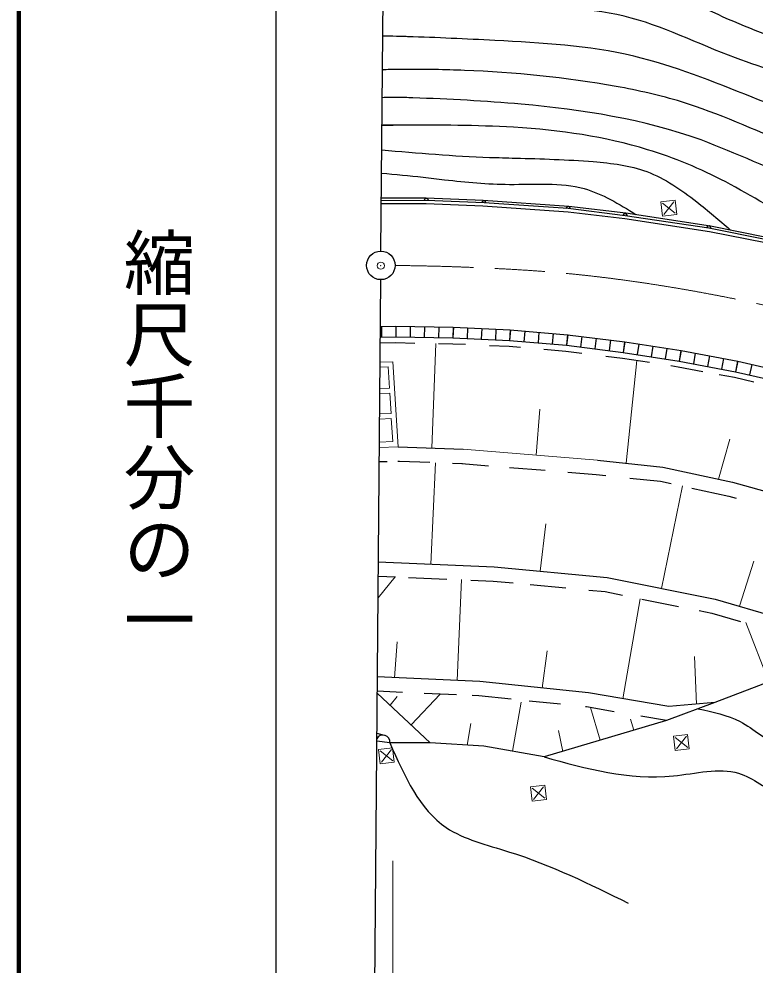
# Model space of a CAD drawing. Units: millimetres, scale not verified. Extents: x -55444348 to -54804348, y -162373295 to -162013295.
# Drawn here: x -55444348 to -55392786, y -162153974 to -162087722 of the extents above; entities that cross this region are included whole.
import ezdxf
from ezdxf.enums import TextEntityAlignment as Align

# ---------------------------------------------------------------- set-up
doc = ezdxf.new("R2010")
doc.units = ezdxf.units.MM
doc.header["$LTSCALE"] = 1000
doc.header["$PDMODE"] = 32
doc.header["$PDSIZE"] = 500
doc.linetypes.add('CHAIN', pattern=[18.5, 12, -1.5, 3.5, -1.5])
for name, color, linetype, lineweight in [('M-BGD', 7, 'Continuous', 25), ('M-BMK', 2, 'CHAIN', 13), ('M-BMK-ROW', 30, 'Continuous', 13), ('M-BMK-SRVR', 3, 'Continuous', 25), ('M-OTRS', 7, 'Continuous', 13), ('M-STR-STR3', 7, 'Continuous', 25), ('M-TTL', 2, 'Continuous', 140), ('M-TTL-BAND', 7, 'Continuous', 25)]:
    doc.layers.add(name, color=color, linetype=linetype, lineweight=lineweight)
doc.styles.add('@ＭＳ ゴシック', font='')
doc.styles.get('@ＭＳ ゴシック').set_extended_font_data('@MS Gothic')

msp = doc.modelspace()

# ---------------------------------------------------------------- linework, layer by layer
at = {"layer": 'M-BGD'}
for p, q in [((-55418962, -162100656), (-55415835, -162100655)), ((-55415811, -162100439), (-55418960, -162100463)), ((-55418959, -162100256), (-55415827, -162100255)), ((-55415835, -162100655), (-55411857, -162100805)), ((-55415827, -162100255), (-55411835, -162100405)), ((-55411767, -162100611), (-55415811, -162100439)), ((-55411835, -162100405), (-55405837, -162100829)), ((-55405882, -162101003), (-55411767, -162100611)), ((-55411857, -162100805), (-55405874, -162101227)), ((-55401880, -162101513), (-55405882, -162101003)), ((-55405874, -162101227), (-55401902, -162101698)), ((-55405837, -162100829), (-55401849, -162101302)), ((-55401849, -162101302), (-55395905, -162102203)), ((-55401902, -162101698), (-55395975, -162102597)), ((-55396024, -162102368), (-55401880, -162101513)), ((-55391966, -162103185), (-55396024, -162102368)), ((-55395975, -162102597), (-55392063, -162103386)), ((-55395905, -162102203), (-55391980, -162102994)), ((-55419035, -162109250), (-55417949, -162109241)), ((-55419035, -162109250), (-55417949, -162109241)), ((-55418959, -162109249), (-55418953, -162109999)), ((-55417959, -162109241), (-55417952, -162109991)), ((-55417938, -162109241), (-55417952, -162109991)), ((-55417949, -162109241), (-55413928, -162109314)), ((-55417949, -162109241), (-55413928, -162109314)), ((-55416939, -162109259), (-55416952, -162110009)), ((-55415939, -162109277), (-55415952, -162110027)), ((-55414939, -162109295), (-55414952, -162110045)), ((-55413939, -162109314), (-55413952, -162110063)), ((-55413918, -162109314), (-55413952, -162110063)), ((-55413928, -162109314), (-55409930, -162109500)), ((-55413928, -162109314), (-55409930, -162109500)), ((-55412924, -162109360), (-55412959, -162110110)), ((-55419041, -162110000), (-55417952, -162109991)), ((-55417952, -162109991), (-55413952, -162110063)), ((-55411930, -162109407), (-55411965, -162110156)), ((-55410937, -162109453), (-55410972, -162110202)), ((-55409943, -162109499), (-55409978, -162110248)), ((-55409916, -162109501), (-55409978, -162110248)), ((-55409930, -162109500), (-55405919, -162109832)), ((-55409930, -162109500), (-55405919, -162109832)), ((-55408921, -162109583), (-55408983, -162110331)), ((-55407925, -162109666), (-55407987, -162110413)), ((-55406930, -162109748), (-55406992, -162110496)), ((-55405935, -162109831), (-55405997, -162110578)), ((-55405903, -162109834), (-55405997, -162110578)), ((-55405919, -162109832), (-55401920, -162110332)), ((-55405919, -162109832), (-55401920, -162110332)), ((-55404910, -162109958), (-55405003, -162110703)), ((-55419045, -162110400), (-55417954, -162110391)), ((-55417954, -162110391), (-55416619, -162110415)), ((-55414968, -162110445), (-55413965, -162110463)), ((-55413965, -162110463), (-55413061, -162110505)), ((-55413952, -162110063), (-55409978, -162110248)), ((-55411396, -162110583), (-55410004, -162110647)), ((-55410004, -162110647), (-55409205, -162110714)), ((-55409978, -162110248), (-55405997, -162110578)), ((-55405997, -162110578), (-55402024, -162111075)), ((-55403917, -162110083), (-55404010, -162110827)), ((-55402924, -162110207), (-55403017, -162110951)), ((-55401931, -162110331), (-55402024, -162111075)), ((-55401909, -162110334), (-55402024, -162111075)), ((-55401920, -162110332), (-55397969, -162110946)), ((-55401920, -162110332), (-55397969, -162110946)), ((-55400927, -162110487), (-55401042, -162111228)), ((-55399945, -162110639), (-55400060, -162111380)), ((-55407584, -162110848), (-55406038, -162110976)), ((-55406038, -162110976), (-55404931, -162111115)), ((-55403231, -162111327), (-55402079, -162111471)), ((-55402024, -162111075), (-55398096, -162111686)), ((-55398963, -162110792), (-55399078, -162111533)), ((-55397981, -162110945), (-55398096, -162111686)), ((-55397958, -162110949), (-55398096, -162111686)), ((-55397969, -162110946), (-55393999, -162111689)), ((-55397969, -162110946), (-55393999, -162111689)), ((-55396972, -162111133), (-55397110, -162111870)), ((-55395987, -162111317), (-55396124, -162112055)), ((-55402079, -162111471), (-55400187, -162111766)), ((-55398686, -162111999), (-55398163, -162112080)), ((-55398096, -162111686), (-55394153, -162112423)), ((-55395001, -162111502), (-55395139, -162112239)), ((-55394015, -162111686), (-55394153, -162112423)), ((-55393984, -162111693), (-55394153, -162112423)), ((-55393999, -162111689), (-55390093, -162112591)), ((-55393999, -162111689), (-55390093, -162112591)), ((-55393015, -162111916), (-55393183, -162112647)), ((-55398163, -162112080), (-55396439, -162112403)), ((-55395295, -162112617), (-55394235, -162112815)), ((-55394153, -162112423), (-55390275, -162113319)), ((-55394235, -162112815), (-55392865, -162113131)), ((-55417783, -162117678), (-55413235, -162117860)), ((-55403827, -162118624), (-55399245, -162119106)), ((-55419115, -162118715), (-55418554, -162118702)), ((-55417819, -162118685), (-55417699, -162118682)), ((-55417699, -162118682), (-55415569, -162118767)), ((-55413978, -162118831), (-55413275, -162118859)), ((-55413316, -162118857), (-55411466, -162119007)), ((-55409995, -162119126), (-55407482, -162119330)), ((-55399245, -162119106), (-55394376, -162120171)), ((-55405890, -162119460), (-55403920, -162119619)), ((-55403920, -162119619), (-55403228, -162119692)), ((-55401554, -162119869), (-55399405, -162120095)), ((-55399405, -162120095), (-55398663, -162120257)), ((-55397206, -162120575), (-55394616, -162121142)), ((-55394376, -162120171), (-55387118, -162122184)), ((-55394616, -162121142), (-55394111, -162121282)), ((-55419175, -162125742), (-55411060, -162126084)), ((-55411060, -162126084), (-55403141, -162126829)), ((-55419184, -162126742), (-55417978, -162126793)), ((-55417053, -162126832), (-55414377, -162126945)), ((-55412685, -162127016), (-55411128, -162127082)), ((-55411128, -162127082), (-55409741, -162127212)), ((-55403141, -162126829), (-55395583, -162128358)), ((-55408548, -162127325), (-55406048, -162127560)), ((-55404438, -162127712), (-55403287, -162127820)), ((-55403287, -162127820), (-55402074, -162128065)), ((-55400709, -162128341), (-55398152, -162128858)), ((-55395583, -162128358), (-55386142, -162131089)), ((-55396707, -162129150), (-55395821, -162129330)), ((-55395821, -162129330), (-55393808, -162129912)), ((-55386420, -162132049), (-55395614, -162135594)), ((-55412070, -162134121), (-55419244, -162133802)), ((-55404458, -162134908), (-55412070, -162134121)), ((-55415537, -162138421), (-55419253, -162134923)), ((-55417474, -162134882), (-55419252, -162134803)), ((-55413706, -162135050), (-55415968, -162134949)), ((-55412144, -162135119), (-55412596, -162135099)), ((-55409880, -162135353), (-55412144, -162135119)), ((-55398815, -162135868), (-55404458, -162134908)), ((-55406421, -162135711), (-55408598, -162135486)), ((-55404594, -162135899), (-55404675, -162135891)), ((-55402654, -162136230), (-55404594, -162135899)), ((-55395614, -162135594), (-55398983, -162136854)), ((-55395614, -162135594), (-55398815, -162135868)), ((-55398983, -162136854), (-55400796, -162136546)), ((-55398983, -162136854), (-55407569, -162139397)), ((-55419277, -162137745), (-55418757, -162137879)), ((-55418368, -162138417), (-55419282, -162138298)), ((-55415537, -162138421), (-55418368, -162138417)), ((-55411783, -162138644), (-55415537, -162138421)), ((-55407569, -162139397), (-55411783, -162138644))]:
    msp.add_line(p, q, dxfattribs=at)
at = {"layer": 'M-BGD', "lineweight": 13}
for p, q in [((-55415150, -162110447), (-55415437, -162117772)), ((-55418155, -162111725), (-55419056, -162111762)), ((-55418155, -162111725), (-55417783, -162117678)), ((-55401060, -162111630), (-55401807, -162118836)), ((-55418490, -162112095), (-55419059, -162112118)), ((-55418398, -162113567), (-55418490, -162112095)), ((-55418375, -162113923), (-55419075, -162113951)), ((-55418398, -162113567), (-55419072, -162113595)), ((-55418286, -162115352), (-55418375, -162113923)), ((-55418286, -162115352), (-55419087, -162115385)), ((-55408129, -162118274), (-55407864, -162115037)), ((-55418264, -162115707), (-55419090, -162115741)), ((-55418164, -162117312), (-55418264, -162115707)), ((-55418164, -162117312), (-55419104, -162117351)), ((-55395347, -162119958), (-55394558, -162117142)), ((-55417783, -162117678), (-55419106, -162117732)), ((-55413235, -162117860), (-55403827, -162118624)), ((-55415181, -162118801), (-55415486, -162125897)), ((-55397879, -162120415), (-55399332, -162127599)), ((-55407836, -162126387), (-55407453, -162123081)), ((-55393882, -162128850), (-55392862, -162125697)), ((-55417990, -162126792), (-55419197, -162128265)), ((-55413360, -162126985), (-55413663, -162134050)), ((-55400832, -162128319), (-55402038, -162135320)), ((-55393435, -162129979), (-55391829, -162134134)), ((-55418034, -162133856), (-55417853, -162131348)), ((-55407689, -162134574), (-55407354, -162131972)), ((-55396890, -162135703), (-55397040, -162132376)), ((-55418336, -162135786), (-55417843, -162135177)), ((-55414836, -162134999), (-55416877, -162137160)), ((-55409177, -162135559), (-55409780, -162139002)), ((-55404309, -162135948), (-55403635, -162138232)), ((-55412947, -162138575), (-55412704, -162137056)), ((-55401281, -162137535), (-55401516, -162136763)), ((-55406257, -162139008), (-55406566, -162137555))]:
    msp.add_line(p, q, dxfattribs=at)
at = {"layer": 'M-BGD'}
for centre, radius, start, end in [((-55415811, -162100439), 150, 357.57664, 180.42732), ((-55411767, -162100611), 150, 356.18087, 177.57664), ((-55405882, -162101003), 150, 352.73676, 176.18087), ((-55401880, -162101513), 150, 351.69274, 172.73676), ((-55396024, -162102368), 150, 348.62933, 171.69274), ((-55418848, -162138355), 484, 352.59334, 153.30467)]:
    msp.add_arc(centre, radius, start, end, dxfattribs=at)
for points, knots in [([(-55348115, -162112577), (-55348764, -162111496), (-55349412, -162110414), (-55349772, -162109252), (-55350252, -162107700), (-55350217, -162106005), (-55350290, -162104316), (-55350386, -162102111), (-55350667, -162099916), (-55351581, -162097964), (-55352532, -162095931), (-55354168, -162094161), (-55356099, -162092949), (-55358261, -162091592), (-55360793, -162090933), (-55363320, -162090713), (-55365895, -162090488), (-55368466, -162090718), (-55371010, -162091146), (-55372897, -162091463), (-55374768, -162091889), (-55376660, -162091989), (-55378884, -162092105), (-55381136, -162091769), (-55383343, -162091318), (-55385523, -162090871), (-55387659, -162090312), (-55389759, -162089621), (-55391795, -162088951), (-55393798, -162088157), (-55395746, -162087255), (-55396809, -162086763), (-55397855, -162086239), (-55398902, -162085715)], [0, 0, 0, 0, 1, 1, 1, 2, 2, 2, 3, 3, 3, 4, 4, 4, 5, 5, 5, 6, 6, 6, 7, 7, 7, 8, 8, 8, 9, 9, 9, 10, 10, 10, 11, 11, 11, 11]), ([(-55350536, -162115008), (-55351216, -162113953), (-55351897, -162112898), (-55352253, -162111758), (-55352808, -162109986), (-55352581, -162108009), (-55352602, -162106056), (-55352625, -162104055), (-55352908, -162102080), (-55353705, -162100308), (-55354465, -162098620), (-55355691, -162097117), (-55357159, -162095930), (-55358844, -162094566), (-55360847, -162093617), (-55362938, -162093168), (-55364863, -162092754), (-55366863, -162092764), (-55368828, -162092913), (-55371062, -162093083), (-55373251, -162093433), (-55375479, -162093736), (-55377586, -162094022), (-55379728, -162094265), (-55381811, -162094026), (-55383901, -162093787), (-55385932, -162093063), (-55387967, -162092427), (-55390047, -162091777), (-55392130, -162091218), (-55394162, -162090457), (-55396764, -162089483), (-55399281, -162088177), (-55401955, -162087533), (-55404714, -162086868), (-55407639, -162086908), (-55410514, -162086809), (-55412250, -162086750), (-55413968, -162086640), (-55415694, -162086542), (-55415981, -162086525), (-55416269, -162086509), (-55416557, -162086494), (-55416845, -162086479), (-55417132, -162086465), (-55417420, -162086450), (-55417894, -162086426), (-55418367, -162086401), (-55418841, -162086377)], [0, 0, 0, 0, 1, 1, 1, 2, 2, 2, 3, 3, 3, 4, 4, 4, 5, 5, 5, 6, 6, 6, 7, 7, 7, 8, 8, 8, 9, 9, 9, 10, 10, 10, 11, 11, 11, 12, 12, 12, 13, 13, 13, 14, 14, 14, 15, 15, 15, 16, 16, 16, 16]), ([(-55352459, -162116940), (-55353091, -162116476), (-55353722, -162116011), (-55354143, -162115392), (-55354579, -162114750), (-55354789, -162113941), (-55354897, -162113142), (-55355046, -162112036), (-55355001, -162110948), (-55354946, -162109857), (-55354873, -162108427), (-55354784, -162106993), (-55354901, -162105549), (-55355035, -162103901), (-55355439, -162102241), (-55356270, -162100827), (-55357018, -162099556), (-55358111, -162098485), (-55359348, -162097657), (-55361025, -162096533), (-55362964, -162095858), (-55364939, -162095499), (-55367535, -162095027), (-55370192, -162095102), (-55372816, -162095328), (-55375131, -162095527), (-55377421, -162095843), (-55379740, -162095930), (-55381713, -162096003), (-55383708, -162095911), (-55385643, -162095551), (-55388168, -162095082), (-55390591, -162094158), (-55393000, -162093205), (-55395737, -162092122), (-55398456, -162091001), (-55401286, -162090332), (-55404444, -162089585), (-55407741, -162089400), (-55411008, -162089231), (-55413051, -162089126), (-55415082, -162089028), (-55417120, -162088965), (-55417271, -162088961), (-55417422, -162088956), (-55417573, -162088952), (-55417686, -162088949), (-55417799, -162088945), (-55417912, -162088942), (-55418229, -162088934), (-55418546, -162088930), (-55418863, -162088925)], [0, 0, 0, 0, 1, 1, 1, 2, 2, 2, 3, 3, 3, 4, 4, 4, 5, 5, 5, 6, 6, 6, 7, 7, 7, 8, 8, 8, 9, 9, 9, 10, 10, 10, 11, 11, 11, 12, 12, 12, 13, 13, 13, 14, 14, 14, 15, 15, 15, 16, 16, 16, 17, 17, 17, 17]), ([(-55357303, -162112627), (-55357036, -162110478), (-55356769, -162108328), (-55357077, -162106216), (-55357298, -162104708), (-55357811, -162103220), (-55358646, -162101913), (-55359447, -162100659), (-55360544, -162099572), (-55361825, -162098879), (-55363290, -162098087), (-55364997, -162097809), (-55366691, -162097620), (-55370826, -162097159), (-55374886, -162097226), (-55378958, -162097791), (-55380359, -162097986), (-55381761, -162098239), (-55383156, -162098232), (-55385570, -162098219), (-55387961, -162097426), (-55390260, -162096521), (-55392854, -162095499), (-55395332, -162094334), (-55397944, -162093530), (-55399436, -162093071), (-55400971, -162092730), (-55402525, -162092447), (-55406050, -162091807), (-55409670, -162091470), (-55413141, -162091328), (-55414519, -162091271), (-55415874, -162091246), (-55417379, -162091266), (-55417630, -162091269), (-55417885, -162091274), (-55418085, -162091269), (-55418197, -162091266), (-55418292, -162091259), (-55418478, -162091268), (-55418670, -162091276), (-55418960, -162091299), (-55418883, -162091282), (-55418865, -162091279), (-55418828, -162091273), (-55418792, -162091267)], [0, 0, 0, 0, 1, 1, 1, 2, 2, 2, 3, 3, 3, 4, 4, 4, 5, 5, 5, 6, 6, 6, 7, 7, 7, 8, 8, 8, 9, 9, 9, 10, 10, 10, 11, 11, 11, 12, 12, 12, 13, 13, 13, 14, 14, 14, 15, 15, 15, 15]), ([(-55359833, -162109177), (-55359596, -162107293), (-55359358, -162105409), (-55360059, -162103845), (-55360663, -162102497), (-55361966, -162101386), (-55363370, -162100650), (-55366238, -162099147), (-55369529, -162099211), (-55372701, -162099504), (-55375554, -162099768), (-55378312, -162100217), (-55381125, -162100247), (-55383830, -162100275), (-55386587, -162099916), (-55389179, -162099109), (-55391711, -162098320), (-55394086, -162097106), (-55396570, -162096200), (-55400585, -162094736), (-55404884, -162094081), (-55409160, -162093696), (-55411693, -162093468), (-55414218, -162093334), (-55416750, -162093248), (-55416938, -162093242), (-55417126, -162093236), (-55417314, -162093230), (-55417454, -162093226), (-55417595, -162093222), (-55417736, -162093220), (-55418124, -162093215), (-55418511, -162093226), (-55418899, -162093237)], [0, 0, 0, 0, 1, 1, 1, 2, 2, 2, 3, 3, 3, 4, 4, 4, 5, 5, 5, 6, 6, 6, 7, 7, 7, 8, 8, 8, 9, 9, 9, 10, 10, 10, 11, 11, 11, 11]), ([(-55381542, -162102870), (-55384214, -162102832), (-55386886, -162102795), (-55389306, -162101956), (-55391229, -162101288), (-55392993, -162100114), (-55394844, -162099136), (-55396610, -162098204), (-55398454, -162097450), (-55400324, -162096878), (-55403324, -162095960), (-55406392, -162095510), (-55409699, -162095311), (-55412300, -162095154), (-55415048, -162095153), (-55417170, -162095166), (-55417327, -162095167), (-55417481, -162095168), (-55417724, -162095167), (-55418246, -162095166), (-55419181, -162095158), (-55418915, -162095161), (-55418743, -162095162), (-55418061, -162095168), (-55418139, -162095171), (-55418167, -162095171), (-55418291, -162095172), (-55418416, -162095172)], [0, 0, 0, 0, 1, 1, 1, 2, 2, 2, 3, 3, 3, 4, 4, 4, 5, 5, 5, 6, 6, 6, 7, 7, 7, 8, 8, 8, 9, 9, 9, 9]), ([(-55418930, -162096894), (-55416418, -162097111), (-55413905, -162097327), (-55411386, -162097415), (-55411083, -162097425), (-55410780, -162097434), (-55410477, -162097443), (-55410174, -162097451), (-55409871, -162097459), (-55409568, -162097468), (-55407752, -162097518), (-55405946, -162097565), (-55404119, -162097715), (-55402843, -162097820), (-55401556, -162097975), (-55400373, -162098414), (-55399104, -162098884), (-55397956, -162099681), (-55396875, -162100528), (-55396067, -162101161), (-55395298, -162101821), (-55394528, -162102481)], [0, 0, 0, 0, 1, 1, 1, 2, 2, 2, 3, 3, 3, 4, 4, 4, 5, 5, 5, 6, 6, 6, 7, 7, 7, 7]), ([(-55418944, -162098513), (-55417974, -162098604), (-55417005, -162098695), (-55416038, -162098805), (-55415787, -162098834), (-55415536, -162098864), (-55415284, -162098894), (-55415033, -162098923), (-55414782, -162098952), (-55414531, -162098981), (-55413026, -162099150), (-55411529, -162099297), (-55409995, -162099307), (-55408226, -162099318), (-55406408, -162099148), (-55404757, -162099606), (-55403485, -162099959), (-55402312, -162100684), (-55401139, -162101409)], [0, 0, 0, 0, 1, 1, 1, 2, 2, 2, 3, 3, 3, 4, 4, 4, 5, 5, 5, 6, 6, 6, 6]), ([(-55396772, -162136027), (-55395757, -162136239), (-55394742, -162136451), (-55393838, -162136922), (-55392860, -162137431), (-55392012, -162138243), (-55391021, -162138674), (-55390160, -162139049), (-55389192, -162139137), (-55388219, -162139355), (-55386849, -162139664), (-55385469, -162140233), (-55384610, -162141220), (-55383709, -162142255), (-55383382, -162143750), (-55382931, -162145139), (-55382405, -162146758), (-55381711, -162148233), (-55380988, -162149714), (-55380462, -162150793), (-55379921, -162151875), (-55379380, -162152958)], [0, 0, 0, 0, 1, 1, 1, 2, 2, 2, 3, 3, 3, 4, 4, 4, 5, 5, 5, 6, 6, 6, 7, 7, 7, 7]), ([(-55418368, -162138417), (-55417333, -162140749), (-55416298, -162143080), (-55414416, -162144348), (-55413178, -162145181), (-55411575, -162145555), (-55410045, -162146035), (-55407067, -162146969), (-55404369, -162148305), (-55401670, -162149642)], [0, 0, 0, 0, 1, 1, 1, 2, 2, 2, 3, 3, 3, 3]), ([(-55407569, -162139397), (-55404609, -162140221), (-55401648, -162141045), (-55398510, -162140728), (-55396944, -162140570), (-55395334, -162140129), (-55393946, -162140542), (-55392907, -162140851), (-55391993, -162141638), (-55390946, -162142177), (-55389850, -162142742), (-55388608, -162143036), (-55387753, -162143792), (-55386944, -162144509), (-55386482, -162145639), (-55386079, -162146737), (-55385595, -162148057), (-55385195, -162149329), (-55384796, -162150601)], [0, 0, 0, 0, 1, 1, 1, 2, 2, 2, 3, 3, 3, 4, 4, 4, 5, 5, 5, 6, 6, 6, 6])]:
    msp.add_open_spline(points, degree=3, knots=knots, dxfattribs=at)
at = {"layer": 'M-BMK'}
msp.add_open_spline([(-55329889, -162142016), (-55330044, -162141876), (-55330200, -162141736), (-55330355, -162141595), (-55330530, -162141436), (-55330703, -162141277), (-55330877, -162141118), (-55331051, -162140959), (-55331225, -162140800), (-55331400, -162140642), (-55331601, -162140461), (-55331802, -162140281), (-55332003, -162140102), (-55332204, -162139922), (-55332406, -162139742), (-55332608, -162139563), (-55332810, -162139384), (-55333012, -162139206), (-55333215, -162139028), (-55334552, -162137852), (-55335905, -162136693), (-55337272, -162135552), (-55339330, -162133834), (-55341422, -162132158), (-55343559, -162130539), (-55345590, -162128999), (-55347661, -162127511), (-55349783, -162126099), (-55351873, -162124708), (-55354012, -162123391), (-55356163, -162122094), (-55357493, -162121292), (-55358828, -162120498), (-55360187, -162119747), (-55362405, -162118520), (-55364685, -162117407), (-55366984, -162116336), (-55368828, -162115476), (-55370684, -162114644), (-55372564, -162113867), (-55374796, -162112945), (-55377062, -162112102), (-55379351, -162111331), (-55381334, -162110663), (-55383334, -162110048), (-55385347, -162109481), (-55387657, -162108830), (-55389986, -162108242), (-55392330, -162107726), (-55394607, -162107225), (-55396899, -162106791), (-55399202, -162106421), (-55401526, -162106048), (-55403860, -162105740), (-55406203, -162105525), (-55407945, -162105365), (-55409691, -162105256), (-55411438, -162105174), (-55411729, -162105160), (-55412020, -162105147), (-55412311, -162105135), (-55412603, -162105123), (-55412894, -162105111), (-55413185, -162105100), (-55413476, -162105089), (-55413768, -162105078), (-55414059, -162105069), (-55414504, -162105054), (-55414949, -162105042), (-55415394, -162105031), (-55415839, -162105020), (-55416284, -162105010), (-55416729, -162105003), (-55417152, -162104995), (-55417576, -162104990), (-55417999, -162104985)], degree=3, knots=[0, 0, 0, 0, 1, 1, 1, 2, 2, 2, 3, 3, 3, 4, 4, 4, 5, 5, 5, 6, 6, 6, 7, 7, 7, 8, 8, 8, 9, 9, 9, 10, 10, 10, 11, 11, 11, 12, 12, 12, 13, 13, 13, 14, 14, 14, 15, 15, 15, 16, 16, 16, 17, 17, 17, 18, 18, 18, 19, 19, 19, 20, 20, 20, 21, 21, 21, 22, 22, 22, 23, 23, 23, 24, 24, 24, 25, 25, 25, 25], dxfattribs=at)
at = {"layer": 'M-BMK-ROW'}
for p, q in [((-55398393, -162100421), (-55399386, -162100537)), ((-55399386, -162100537), (-55399270, -162101530)), ((-55399275, -162100625), (-55398388, -162101326)), ((-55398481, -162100532), (-55399182, -162101419)), ((-55398277, -162101414), (-55398393, -162100421)), ((-55399270, -162101530), (-55398277, -162101414)), ((-55397512, -162137838), (-55398505, -162137955)), ((-55397396, -162138831), (-55397512, -162137838)), ((-55398505, -162137955), (-55398389, -162138948)), ((-55398394, -162138042), (-55397507, -162138744)), ((-55397600, -162137949), (-55398301, -162138837)), ((-55418170, -162138766), (-55419164, -162138882)), ((-55419164, -162138882), (-55419047, -162139875)), ((-55419053, -162138970), (-55418165, -162139671)), ((-55418258, -162138877), (-55418959, -162139764)), ((-55418054, -162139759), (-55418170, -162138766)), ((-55398389, -162138948), (-55397396, -162138831)), ((-55419047, -162139875), (-55418054, -162139759)), ((-55407513, -162141375), (-55408506, -162141492)), ((-55408506, -162141492), (-55408390, -162142485)), ((-55408395, -162141580), (-55407508, -162142281)), ((-55407601, -162141486), (-55408302, -162142374)), ((-55407397, -162142369), (-55407513, -162141375)), ((-55408390, -162142485), (-55407397, -162142369))]:
    msp.add_line(p, q, dxfattribs=at)
at = {"layer": 'M-BMK-SRVR'}
for p, q in [((-55418990, -162103960), (-55418705, -162070403)), ((-55419684, -162185657), (-55419007, -162105976))]:
    msp.add_line(p, q, dxfattribs=at)
msp.add_circle((-55418999, -162104978), 1000, dxfattribs=at)
at = {"layer": 'M-OTRS', "color": 6}
msp.add_point((-55419000, -162105000), dxfattribs=at)
at = {"layer": 'M-STR-STR3', "lineweight": 13}
msp.add_line((-55418155, -162146673), (-55418155, -162164074), dxfattribs=at)
at = {"layer": 'M-TTL'}
msp.add_line((-55444348, -162013295), (-55444348, -162373295), dxfattribs=at)
at = {"layer": 'M-TTL-BAND'}
msp.add_line((-55426348, -162023295), (-55426348, -162373295), dxfattribs=at)

# ---------------------------------------------------------------- texts
at = {"layer": 'M-TTL-BAND', "style": '@ＭＳ ゴシック'}
msp.add_text('縮尺千分の一', height=3666, rotation=270, dxfattribs=at).set_placement((-55434570, -162132264), align=Align.MIDDLE_RIGHT)

doc.saveas('drawing.dxf')
